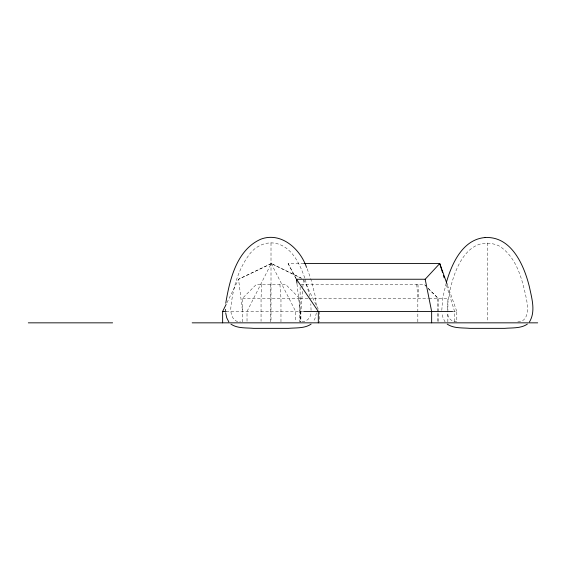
<?xml version="1.0" encoding="UTF-8"?>
<svg xmlns="http://www.w3.org/2000/svg" width="566" height="566" viewBox="0 0 566 566"><rect width="100%" height="100%" fill="white"/><g stroke="black" fill="none" stroke-linecap="round" stroke-linejoin="round"><path stroke-width="0.42" stroke-dasharray="2.83 2.12" d="M311.067 310.345L310.833 303.822M261.697 284.365L261.053 298.254L261.053 321.304M302.492 291.32L300.893 311.456L300.893 321.962M302.81 287.295L303.397 279.915M316.352 312.821L315.283 317.859L313.175 321.962M310.67 313.925C310.38 318.75 306.086 321.778 301.529 321.913M446.171 283.198L442.732 298.034L441.77 310.585M226.952 302.732L238.569 279.243L271.227 263.537L301.459 278.26M301.254 278.175L271.227 263.537L247.024 311.456L247.024 321.962M242.552 321.962L242.552 298.254L256.44 284.365L285.582 284.365L299.471 298.254L299.471 321.962M271.56 263.537L238.569 279.243L242.552 311.456M517.798 321.913C529.451 321.615 527.944 306.864 526.437 298.933C522.241 279.519 516.751 256.639 498.604 245.623C462.365 231.268 448.59 283.99 447.225 310.345M304.784 278.055C299.846 264.053 292.091 247.158 276.194 243.451C266.558 241.265 256.433 245.637 250.349 253.193C238.548 268.185 233.114 287.394 231.006 306.121C229.987 312.772 232.102 322.146 240.493 321.913M295.912 278.493L288.122 263.537L303.808 263.537M300.992 284.365L424.182 284.365L425.915 286.099L424.075 284.365M242.552 298.254L299.471 298.254M300.129 298.254L308.031 298.254M308.916 298.254L428.434 298.254M429.078 298.254L447.918 298.254L447.848 322.839M226.103 311.456L302.732 311.456M452.467 311.456L456.804 311.456L456.804 321.962M456.762 321.913C452.206 321.778 447.904 318.75 447.621 313.925M428.122 288.419L438.027 298.254L438.027 322.839M428.221 288.419L438.027 298.254M445.109 321.962L443.008 317.859L441.94 312.821M288.122 263.537L296.471 279.243M271.227 263.537L295.678 311.456L295.678 321.962M303.786 279.915L318.665 309.991M307.161 268.829L310.479 277.8M447.48 285.25L456.804 311.456M446.468 285.25L454.576 311.456L454.576 321.962M310.72 278.571L315.071 295.339L316.528 307.034M305.286 279.498L309.708 296.379M297.001 283.941L300.129 311.456M416.753 284.365L417.828 298.254L417.828 321.962M279.915 284.365L280.969 298.254L280.969 322.839M417.913 284.365L418.904 298.254M270.548 284.365L270.647 322.839M487.276 242.948L487.276 321.913M437.964 298.254L437.964 321.962M319.387 311.456L319.387 321.962M300.794 311.456L300.794 321.962M300.129 286.969L300.129 321.962M271.008 242.948L271.008 321.913"/><path stroke-width="0.85" d="M225.749 303.284C229.718 279.498 236.659 249.868 260.841 239.185C281.146 231.501 300.39 249.111 306.531 267.4M446.383 282.42C451.852 263.494 462.67 239.354 485.119 237.543M222.636 322.839L222.636 311.456L226.131 304.388M529.443 321.962C535.91 311.449 531.75 298.197 529.451 287.075C524.222 265.603 511.579 236.057 485.126 237.543M296.931 283.269L296.471 279.243L425.186 279.243L439.747 263.537L447.211 284.5M311.095 324.106C304.565 328.598 296.004 327.672 288.497 328.351L253.526 328.351C246.019 327.672 237.458 328.598 230.928 324.106M527.363 324.106C520.833 328.598 512.272 327.672 504.766 328.351L469.794 328.351C462.288 327.672 453.72 328.598 447.197 324.106M303.992 263.537L439.747 263.537L441.6 269.529M222.636 311.456L226.117 311.456M303.595 311.456L452.467 311.456M28.3 322.839L112.613 322.839M192.178 322.839L537.693 322.839M228.848 321.962L226.74 317.859L225.671 312.821M296.471 279.243L318.325 311.456L318.325 322.839M441.834 270.272L442.527 272.522M443.454 275.515L444.147 277.764M425.186 279.243L431.646 311.456L431.646 322.839M225.466 309.425L225.501 310.585"/></g></svg>
